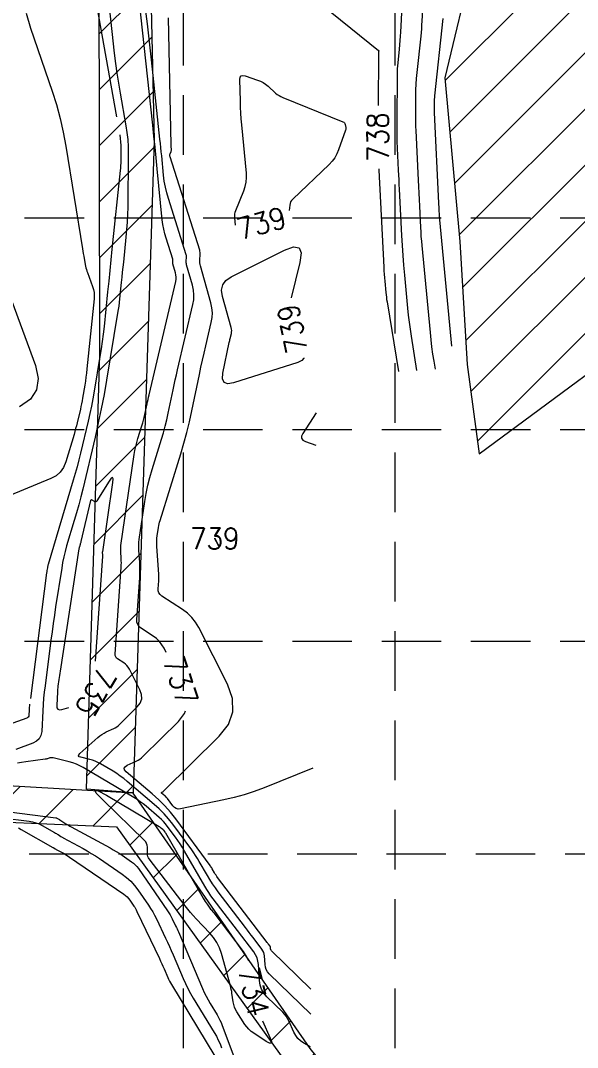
# Model space of a CAD drawing. Header units: feet. Extents: x 46644 to 49208, y 46045 to 47649.
# Drawn here: x 48575 to 48680.3, y 46330.1 to 46524.1 of the extents above; entities that cross this region are included whole.
import ezdxf
from ezdxf.enums import TextEntityAlignment as Align

# ---------------------------------------------------------------- set-up
doc = ezdxf.new("R2010")
doc.units = ezdxf.units.FT
doc.header["$MEASUREMENT"] = 0
doc.linetypes.add('DGN Style 3', pattern=[33.544038, 23.960027, -9.584011])
doc.linetypes.add('HIDDEN', pattern=[0.375, 0.25, -0.125])
doc.layers.add('EC', color=35, linetype='Continuous', lineweight=0)
doc.layers.add('WATER', color=5, linetype='Continuous', lineweight=0)
doc.layers.add('GRID', color=254, linetype='HIDDEN')
doc.styles.add('Style-STANDARD', font='STANDARD.shx')

msp = doc.modelspace()

# ---------------------------------------------------------------- hatches: boundary and pattern name
at = {"layer": 'WATER', "linetype": 'Continuous', "lineweight": 0}
h = msp.add_hatch(dxfattribs=at)
h.set_pattern_fill('ANSI31', color=5, scale=60, style=0)
h.paths.add_polyline_path([(47234.61, 47371.47), (47425.77, 47353.38), (47562.81, 47348.2), (47698.75, 47363.16), (47828.73, 47359.45), (47993.61, 47351.28), (48151.81, 47348.08), (48190.09, 47328.51), (48335.49, 47205.78), (48484.84, 47080.17), (48554.66, 46994.05), (48591.31, 46911.7), (48595.79, 46702.83), (48600.27, 46501.42), (48596.32, 46378.19), (48587.52, 46378.92), (48590.06, 46460.95), (48589.78, 46610.28), (48587.74, 46799.14), (48584.14, 46908.25), (48541.99, 46998.67), (48465.41, 47086.02), (48286.37, 47233.69), (48196.42, 47308.7), (48128.4, 47343.27), (47949.02, 47342.24), (47704.87, 47356.11), (47558.16, 47338.14), (47236.72, 47365.35)])
h = msp.add_hatch(dxfattribs=at)
h.set_pattern_fill('ANSI31', color=5, scale=60, style=0)
h.paths.add_polyline_path([(48758, 46548), (48748.24, 46580.2), (48748.24, 46610.52), (48759.97, 46650.93), (48775.75, 46695.46), (48777.37, 46733.05), (48767.26, 46775.49), (48757.53, 46787.69), (48717.91, 46817.2), (48696.48, 46819.22), (48677.07, 46820.03), (48668.98, 46822.85), (48659.27, 46819.62), (48652, 46813.96), (48645.12, 46806.28), (48639.46, 46798.6), (48637.44, 46784.46), (48637.44, 46767.88), (48636.63, 46740.8), (48643.1, 46711.7), (48644.31, 46697.15), (48649.17, 46685.83), (48650.38, 46673.3), (48654.02, 46662.79), (48655.23, 46659.96), (48658.87, 46653.09), (48663.75, 46638.02), (48666.87, 46627.54), (48668, 46622.15), (48668.57, 46614.5), (48667.72, 46613.94), (48661.2, 46570.87), (48661.77, 46564.36), (48660.62, 46535.65), (48655.23, 46513.26), (48658.07, 46482.38), (48659.48, 46459.15), (48661.72, 46442.22), (48687.31, 46461.12), (48722.39, 46449.85), (48747.72, 46477.59), (48775.53, 46472.66)])
h = msp.add_hatch(dxfattribs=at)
h.set_pattern_fill('ANSI31', color=5, scale=60, style=0)
h.paths.add_polyline_path([(48629.77, 46329.87), (48596.32, 46378.16), (48519.78, 46382.62), (48424.65, 46369.25), (48315.4, 46360.33), (48151.38, 46359.72), (48117.82, 46367.08), (48083.44, 46350.31), (48063.38, 46344.17), (48022.45, 46343.76), (47970.79, 46345.29), (47909.81, 46340.79), (47832.98, 46331.83), (47785.1, 46328.51), (47682.89, 46315.66), (47602.11, 46320.65), (47487.5, 46356.66), (47364.2, 46436.32), (47309.48, 46412.88), (47202.47, 46323.17), (47211.19, 46318.58), (47202.93, 46315.83), (47213.94, 46313.54), (47207.52, 46309.41), (47312.93, 46404.75), (47361.71, 46423.58), (47496.18, 46347.12), (47602.62, 46314.56), (47679.02, 46309.52), (47740.12, 46313.78), (47833.87, 46324.3), (47878.73, 46331.53), (47970.78, 46339.89), (48046.54, 46335.88), (48065.49, 46335.63), (48096.83, 46350.78), (48119.82, 46356.85), (48176.25, 46350.54), (48298.04, 46354.08), (48404.55, 46360.41), (48522.91, 46374.82), (48593.15, 46371.79), (48632.07, 46317.74), (48628.78, 46325.57), (48634.34, 46324.31)])

# ---------------------------------------------------------------- linework, layer by layer
at = {"layer": 'EC', "color": 35, "linetype": 'DGN Style 3', "lineweight": 0}
for p, q in [((48600.04, 46504.33), (48596.3, 46539.02)), ((48603.5, 46500.65), (48602.81, 46536.17)), ((48591.12, 46532.56), (48592.76, 46517.91)), ((48588.94, 46529.47), (48593.78, 46502.5)), ((48629.85, 46528.86), (48642.71, 46518.44)), ((48647.12, 46526.76), (48646.86, 46521.93)), ((48651.07, 46527.25), (48650.9, 46523.96)), ((48576.1, 46525.52), (48576.94, 46522.66)), ((48599.02, 46523.47), (48598.69, 46526.31)), ((48599.34, 46520.63), (48599.02, 46523.47)), ((48650.85, 46523.26), (48650.8, 46522.55)), ((48650.9, 46523.96), (48650.85, 46523.26)), ((48654.83, 46524.47), (48653.29, 46509.85)), ((48576.94, 46522.66), (48581, 46510.77)), ((48646.81, 46521.12), (48646.75, 46520.31)), ((48646.86, 46521.93), (48646.81, 46521.12)), ((48650.67, 46521.15), (48649.94, 46514.26)), ((48650.74, 46521.85), (48650.67, 46521.15)), ((48650.8, 46522.55), (48650.74, 46521.85)), ((48599.66, 46517.79), (48599.34, 46520.63)), ((48646.68, 46519.51), (48646.6, 46518.7)), ((48646.75, 46520.31), (48646.68, 46519.51)), ((48592.76, 46517.91), (48592.99, 46516.01)), ((48599.97, 46514.94), (48599.66, 46517.79)), ((48642.7, 46517.75), (48642.63, 46508.08)), ((48642.72, 46518), (48642.7, 46517.87)), ((48642.7, 46517.87), (48642.7, 46517.84)), ((48642.7, 46517.84), (48642.7, 46517.81)), ((48642.7, 46517.81), (48642.7, 46517.78)), ((48642.7, 46517.78), (48642.7, 46517.75)), ((48642.71, 46518.44), (48642.71, 46518.44)), ((48642.71, 46518.44), (48642.72, 46518.43)), ((48642.72, 46518.43), (48642.72, 46518.43)), ((48642.72, 46518.43), (48642.73, 46518.42)), ((48642.73, 46518.08), (48642.72, 46518.04)), ((48642.72, 46518.04), (48642.72, 46518)), ((48642.73, 46518.42), (48642.74, 46518.41)), ((48642.74, 46518.39), (48642.73, 46518.16)), ((48642.73, 46518.16), (48642.73, 46518.12)), ((48642.73, 46518.12), (48642.73, 46518.08)), ((48642.74, 46518.41), (48642.74, 46518.4)), ((48642.74, 46518.4), (48642.74, 46518.4)), ((48642.74, 46518.4), (48642.74, 46518.39)), ((48642.74, 46518.39), (48642.74, 46518.39)), ((48646.6, 46518.7), (48646.33, 46516.08)), ((48592.99, 46516.01), (48593.25, 46514.13)), ((48646.27, 46515.52), (48646.23, 46514.95)), ((48646.33, 46516.08), (48646.27, 46515.52)), ((48593.25, 46514.13), (48593.54, 46512.24)), ((48601.4, 46501.68), (48599.97, 46514.94)), ((48616.52, 46512.94), (48616.57, 46513.38)), ((48616.57, 46513.38), (48616.75, 46513.65)), ((48616.75, 46513.65), (48617.06, 46513.74)), ((48617.06, 46513.74), (48617.5, 46513.66)), ((48617.5, 46513.66), (48619.84, 46512.86)), ((48646.2, 46513.82), (48646.14, 46505.04)), ((48646.21, 46514.39), (48646.2, 46513.82)), ((48646.23, 46514.95), (48646.21, 46514.39)), ((48649.84, 46513.18), (48649.77, 46512.09)), ((48649.94, 46514.26), (48649.84, 46513.18)), ((48593.54, 46512.24), (48593.86, 46510.36)), ((48616.6, 46508.84), (48616.52, 46512.94)), ((48619.84, 46512.86), (48620.38, 46512.65)), ((48620.38, 46512.65), (48620.89, 46512.38)), ((48620.89, 46512.38), (48621.37, 46512.06)), ((48621.37, 46512.06), (48621.82, 46511.7)), ((48621.82, 46511.7), (48623.25, 46510.41)), ((48649.77, 46512.09), (48649.72, 46511.01)), ((48581, 46510.77), (48581.81, 46508.21)), ((48593.86, 46510.36), (48594.96, 46504.24)), ((48623.25, 46510.41), (48623.56, 46510.15)), ((48623.56, 46510.15), (48623.9, 46509.92)), ((48623.9, 46509.92), (48624.25, 46509.72)), ((48624.25, 46509.72), (48624.62, 46509.55)), ((48624.62, 46509.55), (48635.98, 46504.99)), ((48649.7, 46509.92), (48649.67, 46506.36)), ((48649.72, 46511.01), (48649.7, 46509.92)), ((48653.24, 46509.24), (48653.22, 46508.93)), ((48653.26, 46509.55), (48653.24, 46509.24)), ((48653.29, 46509.85), (48653.26, 46509.55)), ((48581.81, 46508.21), (48582.52, 46505.62)), ((48616.63, 46507.73), (48616.6, 46508.84)), ((48616.68, 46506.63), (48616.63, 46507.73)), ((48653.22, 46508.62), (48653.21, 46507.61)), ((48653.21, 46507.61), (48653.21, 46507.4)), ((48653.21, 46507.4), (48653.21, 46507.18)), ((48653.22, 46508.93), (48653.22, 46508.62)), ((48582.52, 46505.62), (48583.11, 46503)), ((48616.76, 46505.52), (48616.68, 46506.63)), ((48616.85, 46504.42), (48616.76, 46505.52)), ((48649.67, 46506.36), (48649.67, 46505.6)), ((48649.67, 46505.6), (48649.68, 46504.84)), ((48653.21, 46507.18), (48653.22, 46506.96)), ((48653.22, 46506.96), (48653.23, 46506.75)), ((48653.23, 46506.75), (48654.06, 46489.62)), ((48594.96, 46504.24), (48595.16, 46502.92)), ((48600.26, 46502.27), (48600.04, 46504.33)), ((48617.74, 46495.28), (48616.85, 46504.42)), ((48636.47, 46503.39), (48635.17, 46499.67)), ((48635.98, 46504.99), (48636.13, 46504.9)), ((48636.13, 46504.9), (48636.25, 46504.79)), ((48636.25, 46504.79), (48636.34, 46504.65)), ((48636.34, 46504.65), (48636.39, 46504.49)), ((48636.39, 46504.49), (48636.5, 46503.89)), ((48636.5, 46503.51), (48636.47, 46503.39)), ((48636.5, 46503.89), (48636.52, 46503.76)), ((48636.52, 46503.64), (48636.5, 46503.51)), ((48636.52, 46503.76), (48636.52, 46503.64)), ((48646.14, 46505.04), (48646.14, 46503.77)), ((48646.14, 46503.77), (48646.15, 46502.5)), ((48649.68, 46504.84), (48649.7, 46504.08)), ((48649.7, 46504.08), (48649.74, 46503.32)), ((48583.11, 46503), (48583.6, 46500.36)), ((48593.78, 46502.5), (48593.88, 46501.84)), ((48593.88, 46501.84), (48593.95, 46501.17)), ((48595.16, 46502.92), (48595.3, 46501.6)), ((48595.3, 46501.6), (48595.38, 46500.27)), ((48600.48, 46500.2), (48600.26, 46502.27)), ((48601.48, 46500.89), (48601.4, 46501.68)), ((48646.15, 46502.5), (48646.19, 46501.23)), ((48649.74, 46503.32), (48650.19, 46493.97)), ((48583.6, 46500.36), (48586.76, 46480.96)), ((48593.95, 46501.17), (48593.99, 46500.5)), ((48594, 46499.83), (48593.98, 46497.63)), ((48593.99, 46500.5), (48594, 46499.83)), ((48595.38, 46500.27), (48595.4, 46498.94)), ((48600.69, 46498.14), (48600.48, 46500.2)), ((48601.56, 46500.1), (48601.48, 46500.89)), ((48601.64, 46499.32), (48601.56, 46500.1)), ((48603.5, 46500.55), (48603.5, 46500.65)), ((48603.51, 46500.45), (48603.5, 46500.55)), ((48603.51, 46500.35), (48603.51, 46500.45)), ((48603.52, 46500.26), (48603.51, 46500.35)), ((48603.51, 46499.39), (48603.54, 46499.49)), ((48603.57, 46499.8), (48603.52, 46500.26)), ((48603.54, 46499.49), (48603.56, 46499.59)), ((48603.56, 46499.59), (48603.57, 46499.69)), ((48603.57, 46499.69), (48603.57, 46499.8)), ((48635.17, 46499.67), (48634.85, 46498.9)), ((48646.19, 46501.23), (48646.24, 46499.96)), ((48646.24, 46499.96), (48646.44, 46495.81)), ((48593.98, 46497.63), (48593.97, 46497.16)), ((48595.4, 46498.94), (48595.3, 46488.87)), ((48600.89, 46496.07), (48600.69, 46498.14)), ((48601.72, 46498.53), (48601.64, 46499.32)), ((48602.08, 46494.86), (48601.72, 46498.53)), ((48603.26, 46498.64), (48603.28, 46498.78)), ((48603.27, 46498.49), (48603.26, 46498.64)), ((48603.3, 46498.35), (48603.27, 46498.49)), ((48603.28, 46498.78), (48603.32, 46498.92)), ((48608.91, 46480.7), (48603.3, 46498.35)), ((48603.32, 46498.92), (48603.51, 46499.39)), ((48633.96, 46497.52), (48633.39, 46496.91)), ((48634.45, 46498.18), (48633.96, 46497.52)), ((48634.85, 46498.9), (48634.45, 46498.18)), ((48593.87, 46495.76), (48592.32, 46480.9)), ((48593.91, 46496.22), (48593.87, 46495.76)), ((48593.95, 46496.69), (48593.91, 46496.22)), ((48593.97, 46497.16), (48593.95, 46496.69)), ((48601.84, 46486.43), (48600.89, 46496.07)), ((48633.39, 46496.91), (48626.49, 46490.36)), ((48642.77, 46496.09), (48642.78, 46495.81)), ((48642.78, 46495.81), (48643.69, 46477.48)), ((48646.44, 46495.81), (48646.48, 46494.92)), ((48602.22, 46493.75), (48602.08, 46494.86)), ((48602.42, 46492.64), (48602.22, 46493.75)), ((48617.7, 46493.59), (48617.77, 46494.43)), ((48617.77, 46494.43), (48617.74, 46495.28)), ((48646.48, 46494.92), (48646.53, 46494.04)), ((48646.53, 46494.04), (48646.57, 46493.15)), ((48650.19, 46493.97), (48650.25, 46492.74)), ((48602.67, 46491.55), (48602.42, 46492.64)), ((48615.76, 46488.21), (48617.26, 46491.95)), ((48617.26, 46491.95), (48617.53, 46492.76)), ((48617.53, 46492.76), (48617.7, 46493.59)), ((48646.57, 46493.15), (48646.61, 46492.26)), ((48646.61, 46492.26), (48647.05, 46483.49)), ((48650.25, 46492.74), (48650.31, 46491.51)), ((48602.99, 46490.47), (48602.67, 46491.55)), ((48606.36, 46479.85), (48602.99, 46490.47)), ((48626.09, 46489.83), (48625.98, 46489.52)), ((48626.26, 46490.11), (48626.09, 46489.83)), ((48626.49, 46490.36), (48626.26, 46490.11)), ((48650.31, 46491.51), (48650.37, 46490.28)), ((48650.37, 46490.28), (48650.43, 46489.05)), ((48595.3, 46488.87), (48595.26, 46487.45)), ((48615.57, 46487.52), (48615.64, 46487.87)), ((48615.64, 46487.87), (48615.76, 46488.21)), ((48625.91, 46489.19), (48625.82, 46488.19)), ((48625.98, 46489.52), (48625.91, 46489.19)), ((48650.43, 46489.05), (48650.63, 46485.02)), ((48654.06, 46489.62), (48654.07, 46489.3)), ((48654.07, 46489.3), (48654.09, 46488.99)), ((48654.09, 46488.99), (48654.1, 46488.67)), ((48654.1, 46488.67), (48654.12, 46488.35)), ((48654.12, 46488.35), (48654.17, 46487.31)), ((48595.2, 46486.03), (48595.1, 46484.6)), ((48595.26, 46487.45), (48595.2, 46486.03)), ((48601.95, 46485.55), (48601.84, 46486.43)), ((48615.54, 46487.17), (48615.57, 46487.52)), ((48615.55, 46486.81), (48615.54, 46487.17)), ((48615.67, 46485.45), (48615.55, 46486.81)), ((48654.17, 46487.31), (48654.18, 46487.08)), ((48654.18, 46487.08), (48654.2, 46486.86)), ((48654.2, 46486.86), (48654.21, 46486.64)), ((48654.21, 46486.64), (48654.23, 46486.42)), ((48654.23, 46486.42), (48656.89, 46458.51)), ((48595.1, 46484.6), (48594.97, 46483.18)), ((48602.11, 46484.67), (48601.95, 46485.55)), ((48602.31, 46483.81), (48602.11, 46484.67)), ((48650.63, 46485.02), (48650.68, 46484.16)), ((48650.68, 46484.16), (48650.73, 46483.3)), ((48594.97, 46483.18), (48594.48, 46478.48)), ((48602.55, 46482.96), (48602.31, 46483.81)), ((48603.81, 46478.99), (48602.55, 46482.96)), ((48647.05, 46483.49), (48647.15, 46481.61)), ((48650.73, 46483.3), (48650.8, 46482.44)), ((48650.8, 46482.44), (48650.88, 46481.58)), ((48586.76, 46480.96), (48586.83, 46480.51)), ((48586.83, 46480.51), (48586.91, 46480.06)), ((48586.91, 46480.06), (48586.99, 46479.61)), ((48592.32, 46480.9), (48592.11, 46478.89)), ((48608.96, 46480.5), (48608.91, 46480.7)), ((48608.99, 46480.3), (48608.96, 46480.5)), ((48609.01, 46480.09), (48608.99, 46480.3)), ((48609, 46479.89), (48609.01, 46480.09)), ((48614.83, 46475.66), (48624.91, 46480.75)), ((48624.91, 46480.75), (48626.62, 46481.37)), ((48626.62, 46481.37), (48627.68, 46481.18)), ((48627.68, 46481.18), (48628.09, 46480.19)), ((48628.09, 46480.19), (48627.86, 46478.39)), ((48647.15, 46481.61), (48647.28, 46479.74)), ((48650.88, 46481.58), (48652.44, 46465.16)), ((48586.99, 46479.61), (48587.07, 46479.17)), ((48587.07, 46479.17), (48587.34, 46477.71)), ((48592.11, 46478.89), (48591.9, 46476.87)), ((48594.48, 46478.48), (48594.38, 46477.52)), ((48603.83, 46478.94), (48603.81, 46478.99)), ((48603.81, 46478.4), (48603.82, 46478.49)), ((48603.82, 46478.32), (48603.81, 46478.4)), ((48603.82, 46478.49), (48603.84, 46478.76)), ((48603.83, 46478.24), (48603.82, 46478.32)), ((48603.84, 46478.88), (48603.83, 46478.94)), ((48603.85, 46478.16), (48603.83, 46478.24)), ((48603.84, 46478.82), (48603.84, 46478.88)), ((48603.84, 46478.76), (48603.84, 46478.82)), ((48604.33, 46476.44), (48603.85, 46478.16)), ((48606.4, 46479.72), (48606.36, 46479.85)), ((48606.36, 46478.51), (48606.37, 46478.7)), ((48606.37, 46478.33), (48606.36, 46478.51)), ((48606.37, 46478.7), (48606.42, 46479.33)), ((48606.4, 46478.14), (48606.37, 46478.33)), ((48606.42, 46479.59), (48606.4, 46479.72)), ((48606.44, 46477.95), (48606.4, 46478.14)), ((48606.42, 46479.46), (48606.42, 46479.59)), ((48606.42, 46479.33), (48606.42, 46479.46)), ((48608.91, 46478.62), (48608.92, 46478.92)), ((48608.92, 46478.33), (48608.91, 46478.62)), ((48608.92, 46478.92), (48609, 46479.89)), ((48608.97, 46478.04), (48608.92, 46478.33)), ((48627.86, 46478.39), (48626.18, 46471.69)), ((48647.28, 46479.74), (48647.42, 46477.86)), ((48587.34, 46477.71), (48587.41, 46477.39)), ((48587.41, 46477.39), (48587.48, 46477.09)), ((48587.48, 46477.09), (48587.57, 46476.78)), ((48587.57, 46476.78), (48587.68, 46476.48)), ((48587.68, 46476.48), (48588.65, 46473.85)), ((48591.9, 46476.87), (48591.7, 46474.86)), ((48594.28, 46476.56), (48594.18, 46475.6)), ((48594.38, 46477.52), (48594.28, 46476.56)), ((48604.42, 46476.04), (48604.33, 46476.44)), ((48607.54, 46474.09), (48606.44, 46477.95)), ((48609.03, 46477.75), (48608.97, 46478.04)), ((48611.01, 46470.77), (48609.03, 46477.75)), ((48643.69, 46477.48), (48643.73, 46476.82)), ((48643.73, 46476.82), (48643.77, 46476.17)), ((48643.77, 46476.17), (48643.82, 46475.52)), ((48647.42, 46477.86), (48647.59, 46475.99)), ((48591.7, 46474.86), (48591.49, 46472.85)), ((48594.08, 46474.64), (48593.76, 46471.5)), ((48594.18, 46475.6), (48594.08, 46474.64)), ((48599.33, 46453.38), (48604.37, 46474.83)), ((48604.37, 46474.83), (48604.44, 46475.23)), ((48604.46, 46475.64), (48604.42, 46476.04)), ((48604.44, 46475.23), (48604.46, 46475.64)), ((48613.26, 46474.15), (48613.85, 46474.99)), ((48613.85, 46474.99), (48614.83, 46475.66)), ((48643.82, 46475.52), (48643.88, 46474.87)), ((48643.88, 46474.87), (48644.08, 46472.74)), ((48647.59, 46475.99), (48648.18, 46469.79)), ((48588.65, 46473.85), (48588.82, 46473.28)), ((48588.82, 46473.28), (48588.93, 46472.7)), ((48588.93, 46472.7), (48588.97, 46472.11)), ((48591.49, 46472.85), (48590.82, 46466.27)), ((48607.73, 46473.18), (48607.54, 46474.09)), ((48607.81, 46472.27), (48607.73, 46473.18)), ((48613.04, 46473.14), (48613.26, 46474.15)), ((48613.21, 46471.97), (48613.04, 46473.14)), ((48644.08, 46472.74), (48644.13, 46472.29)), ((48644.13, 46472.29), (48644.18, 46471.84)), ((48573.37, 46471.07), (48577.86, 46458.9)), ((48588.94, 46471.52), (48587.59, 46458.28)), ((48588.97, 46472.11), (48588.94, 46471.52)), ((48593.69, 46470.83), (48593.6, 46470.16)), ((48593.76, 46471.5), (48593.69, 46470.83)), ((48604.73, 46458.12), (48607.62, 46470.44)), ((48607.62, 46470.44), (48607.78, 46471.35)), ((48607.78, 46471.35), (48607.81, 46472.27)), ((48611.21, 46469.84), (48611.01, 46470.77)), ((48614.87, 46466.1), (48613.21, 46471.97)), ((48644.18, 46471.84), (48644.24, 46471.38)), ((48644.24, 46471.38), (48644.31, 46470.93)), ((48644.31, 46470.93), (48646.45, 46457.77)), ((48593.4, 46468.82), (48591.3, 46456.17)), ((48593.51, 46469.49), (48593.4, 46468.82)), ((48593.6, 46470.16), (48593.51, 46469.49)), ((48611.3, 46468.9), (48611.21, 46469.84)), ((48611.26, 46467.97), (48611.3, 46468.9)), ((48648.18, 46469.79), (48648.32, 46468.47)), ((48648.32, 46468.47), (48648.48, 46467.14)), ((48610.07, 46462.64), (48611.1, 46467.03)), ((48611.1, 46467.03), (48611.26, 46467.97)), ((48648.48, 46467.14), (48648.66, 46465.82)), ((48590.66, 46464.87), (48590.48, 46463.46)), ((48590.82, 46466.27), (48590.66, 46464.87)), ((48614.68, 46464.06), (48614.89, 46464.98)), ((48614.93, 46465.82), (48614.87, 46466.1)), ((48614.89, 46464.98), (48614.94, 46465.26)), ((48614.95, 46465.54), (48614.93, 46465.82)), ((48614.94, 46465.26), (48614.95, 46465.54)), ((48648.66, 46465.82), (48648.86, 46464.5)), ((48652.44, 46465.16), (48652.58, 46463.8)), ((48590.48, 46463.46), (48590.29, 46462.06)), ((48609.75, 46461.29), (48610.07, 46462.64)), ((48613.29, 46457.5), (48614.5, 46463.26)), ((48614.5, 46463.26), (48614.54, 46463.46)), ((48614.54, 46463.46), (48614.59, 46463.66)), ((48614.59, 46463.66), (48614.63, 46463.86)), ((48614.63, 46463.86), (48614.68, 46464.06)), ((48648.86, 46464.5), (48649.91, 46458.01)), ((48652.58, 46463.8), (48652.74, 46462.45)), ((48590.06, 46460.66), (48588.97, 46454.06)), ((48590.29, 46462.06), (48590.06, 46460.66)), ((48609.45, 46459.95), (48609.75, 46461.29)), ((48652.74, 46462.45), (48652.93, 46461.09)), ((48652.93, 46461.09), (48653.13, 46459.75)), ((48577.86, 46458.9), (48578.39, 46456.46)), ((48609.15, 46458.6), (48609.45, 46459.95)), ((48627.44, 46459.49), (48615.31, 46455.67)), ((48628.18, 46459.85), (48627.44, 46459.49)), ((48628.58, 46460.34), (48628.18, 46459.85)), ((48628.59, 46460.35), (48628.58, 46460.34)), ((48653.13, 46459.75), (48653.38, 46458.26)), ((48587.41, 46456.75), (48587.3, 46456)), ((48587.51, 46457.51), (48587.41, 46456.75)), ((48587.59, 46458.28), (48587.51, 46457.51)), ((48604.29, 46456.23), (48604.51, 46457.18)), ((48604.51, 46457.18), (48604.73, 46458.12)), ((48607.43, 46450.37), (48608.87, 46457.25)), ((48608.87, 46457.25), (48609.15, 46458.6)), ((48613.21, 46456.39), (48613.29, 46457.5)), ((48578.39, 46456.46), (48578.07, 46454.35)), ((48587.18, 46455.24), (48586.77, 46452.77)), ((48587.3, 46456), (48587.18, 46455.24)), ((48591.3, 46456.17), (48590.83, 46453.47)), ((48603.89, 46454.34), (48604.09, 46455.29)), ((48604.09, 46455.29), (48604.29, 46456.23)), ((48613.52, 46455.72), (48613.21, 46456.39)), ((48614.22, 46455.48), (48613.52, 46455.72)), ((48615.31, 46455.67), (48614.22, 46455.48)), ((48578.07, 46454.35), (48576.9, 46452.56)), ((48588.97, 46454.06), (48588.72, 46452.65)), ((48590.83, 46453.47), (48590.31, 46450.77)), ((48599.14, 46452.52), (48599.23, 46452.95)), ((48599.23, 46452.95), (48599.33, 46453.38)), ((48602.96, 46449.92), (48603.89, 46454.34)), ((48576.9, 46452.56), (48574.87, 46451.1)), ((48586.47, 46451.19), (48586.35, 46450.67)), ((48586.58, 46451.72), (48586.47, 46451.19)), ((48586.68, 46452.24), (48586.58, 46451.72)), ((48586.77, 46452.77), (48586.68, 46452.24)), ((48588.45, 46451.24), (48588.15, 46449.84)), ((48588.72, 46452.65), (48588.45, 46451.24)), ((48598.53, 46449.66), (48598.95, 46451.66)), ((48598.95, 46451.66), (48599.04, 46452.09)), ((48599.04, 46452.09), (48599.14, 46452.52)), ((48586.35, 46450.67), (48585.74, 46448.1)), ((48588.15, 46449.84), (48587.83, 46448.44)), ((48590.31, 46450.77), (48589.74, 46448.08)), ((48598.28, 46448.6), (48598.41, 46449.12)), ((48598.41, 46449.12), (48598.53, 46449.66)), ((48602.68, 46448.68), (48602.96, 46449.92)), ((48606.97, 46448.32), (48607.43, 46450.37)), ((48630.89, 46450.02), (48628.38, 46446.08)), ((48585.6, 46447.55), (48585.46, 46447.01)), ((48585.74, 46448.1), (48585.6, 46447.55)), ((48587.83, 46448.44), (48586.4, 46442.39)), ((48589.74, 46448.08), (48589.13, 46445.4)), ((48597.23, 46445.12), (48597.98, 46447.55)), ((48597.98, 46447.55), (48598.14, 46448.07)), ((48598.14, 46448.07), (48598.28, 46448.6)), ((48602.04, 46446.21), (48602.38, 46447.44)), ((48602.38, 46447.44), (48602.68, 46448.68)), ((48606.47, 46446.28), (48606.97, 46448.32)), ((48585.15, 46445.92), (48583.59, 46440.71)), ((48585.31, 46446.46), (48585.15, 46445.92)), ((48585.46, 46447.01), (48585.31, 46446.46)), ((48589.13, 46445.4), (48586.79, 46435.58)), ((48597.01, 46444.38), (48597.23, 46445.12)), ((48601.68, 46444.99), (48602.04, 46446.21)), ((48605.92, 46444.26), (48606.47, 46446.28)), ((48628.38, 46446.08), (48628.15, 46445.59)), ((48628.15, 46445.59), (48628.16, 46445.18)), ((48628.16, 46445.18), (48628.41, 46444.85)), ((48596.67, 46442.86), (48596.83, 46443.62)), ((48596.83, 46443.62), (48597.01, 46444.38)), ((48599.91, 46439.29), (48601.68, 46444.99)), ((48605.32, 46442.25), (48605.92, 46444.26)), ((48628.41, 46444.85), (48628.88, 46444.59)), ((48628.88, 46444.59), (48630.84, 46443.88)), ((48586.4, 46442.39), (48586.08, 46441.1)), ((48594.03, 46424.92), (48596.54, 46442.1)), ((48596.54, 46442.1), (48596.67, 46442.86)), ((48601.41, 46429.67), (48605.32, 46442.25)), ((48583.17, 46439.67), (48582.55, 46438.81)), ((48583.59, 46440.71), (48583.17, 46439.67)), ((48585.74, 46439.81), (48585.39, 46438.52)), ((48586.08, 46441.1), (48585.74, 46439.81)), ((48599.48, 46437.8), (48599.91, 46439.29)), ((48580.77, 46437.58), (48573.04, 46434.38)), ((48581.76, 46438.11), (48580.77, 46437.58)), ((48582.55, 46438.81), (48581.76, 46438.11)), ((48585.39, 46438.52), (48585.01, 46437.24)), ((48592.18, 46437.64), (48591.77, 46437.06)), ((48592.44, 46437.79), (48592.18, 46437.64)), ((48592.53, 46437.51), (48592.44, 46437.79)), ((48592.48, 46436.8), (48592.53, 46437.51)), ((48599.11, 46436.3), (48599.48, 46437.8)), ((48585.01, 46437.24), (48580.26, 46421.35)), ((48586.79, 46435.58), (48586.43, 46434.09)), ((48591.77, 46437.06), (48589.48, 46433.36)), ((48590.57, 46423.76), (48592.48, 46436.8)), ((48598.79, 46434.78), (48599.11, 46436.3)), ((48586.43, 46434.09), (48586.04, 46432.6)), ((48588.33, 46433.49), (48588.29, 46433.4)), ((48588.38, 46433.54), (48588.33, 46433.49)), ((48588.45, 46433.55), (48588.38, 46433.54)), ((48588.55, 46433.51), (48588.45, 46433.55)), ((48589.02, 46433.24), (48588.55, 46433.51)), ((48598.54, 46433.25), (48598.79, 46434.78)), ((48586.04, 46432.6), (48585.63, 46431.12)), ((48588.29, 46433.4), (48586.45, 46425.66)), ((48589.16, 46433.18), (48589.02, 46433.24)), ((48589.28, 46433.18), (48589.16, 46433.18)), ((48589.39, 46433.24), (48589.28, 46433.18)), ((48589.48, 46433.36), (48589.39, 46433.24)), ((48597.49, 46426.08), (48598.54, 46433.25)), ((48585.2, 46429.65), (48583.76, 46424.84)), ((48585.63, 46431.12), (48585.2, 46429.65)), ((48601.32, 46429.34), (48601.41, 46429.67)), ((48600.88, 46426.76), (48601.11, 46428.34)), ((48601.11, 46428.34), (48601.16, 46428.68)), ((48601.16, 46428.68), (48601.23, 46429.01)), ((48601.23, 46429.01), (48601.32, 46429.34)), ((48597.43, 46425.58), (48597.49, 46426.08)), ((48600.78, 46425.31), (48600.79, 46425.8)), ((48600.79, 46425.8), (48600.82, 46426.28)), ((48600.82, 46426.28), (48600.88, 46426.76)), ((48611.75, 46426.32), (48611.76, 46426.33)), ((48611.75, 46426.27), (48611.75, 46426.32)), ((48611.75, 46426.26), (48611.75, 46426.27)), ((48611.75, 46426.27), (48611.75, 46426.27)), ((48611.75, 46426.25), (48611.75, 46426.26)), ((48611.75, 46426.26), (48611.75, 46426.26)), ((48611.75, 46426.26), (48611.75, 46426.26)), ((48611.76, 46426.22), (48611.75, 46426.25)), ((48611.75, 46426.25), (48611.75, 46426.25)), ((48611.75, 46426.25), (48611.75, 46426.25)), ((48611.75, 46426.25), (48611.75, 46426.25)), ((48611.75, 46426.25), (48611.75, 46426.25)), ((48611.76, 46426.33), (48611.76, 46426.33)), ((48611.76, 46426.33), (48611.76, 46426.33)), ((48611.76, 46426.33), (48611.76, 46426.32)), ((48611.76, 46426.32), (48611.78, 46426.29)), ((48611.77, 46426.21), (48611.76, 46426.22)), ((48611.77, 46426.2), (48611.77, 46426.21)), ((48611.77, 46426.21), (48611.77, 46426.21)), ((48611.78, 46426.2), (48611.77, 46426.2)), ((48611.78, 46426.29), (48611.78, 46426.29)), ((48611.78, 46426.29), (48611.79, 46426.28)), ((48612.39, 46425.03), (48611.78, 46426.2)), ((48611.79, 46426.28), (48611.79, 46426.28)), ((48611.79, 46426.28), (48611.79, 46426.27)), ((48611.79, 46426.27), (48612.4, 46425.04)), ((48586.09, 46424.31), (48582.51, 46401.18)), ((48583.47, 46423.8), (48583.22, 46422.76)), ((48583.76, 46424.84), (48583.47, 46423.8)), ((48586.11, 46424.41), (48586.09, 46424.31)), ((48586.13, 46424.5), (48586.11, 46424.41)), ((48586.15, 46424.59), (48586.13, 46424.5)), ((48586.18, 46424.69), (48586.15, 46424.59)), ((48586.31, 46425.12), (48586.18, 46424.69)), ((48586.34, 46425.25), (48586.31, 46425.12)), ((48586.38, 46425.39), (48586.34, 46425.25)), ((48586.42, 46425.52), (48586.38, 46425.39)), ((48586.45, 46425.66), (48586.42, 46425.52)), ((48593.97, 46424.07), (48593.98, 46424.36)), ((48593.98, 46423.79), (48593.97, 46424.07)), ((48593.98, 46424.36), (48593.99, 46424.64)), ((48594.07, 46422.47), (48593.98, 46423.79)), ((48593.99, 46424.64), (48594.03, 46424.92)), ((48597.39, 46425.08), (48597.43, 46425.58)), ((48597.39, 46424.57), (48597.39, 46425.08)), ((48597.41, 46424.06), (48597.39, 46424.57)), ((48597.57, 46421.7), (48597.41, 46424.06)), ((48600.8, 46424.82), (48600.78, 46425.31)), ((48601.16, 46419.47), (48600.8, 46424.82)), ((48612.49, 46424.84), (48612.39, 46425.03)), ((48612.4, 46425.04), (48612.5, 46424.85)), ((48612.53, 46424.78), (48612.49, 46424.84)), ((48612.5, 46424.85), (48612.53, 46424.78)), ((48583.22, 46422.76), (48583, 46421.71)), ((48589.21, 46403.05), (48590.58, 46422.89)), ((48590.55, 46423.58), (48590.56, 46423.64)), ((48590.56, 46423.52), (48590.55, 46423.58)), ((48590.56, 46423.7), (48590.57, 46423.76)), ((48590.56, 46423.64), (48590.56, 46423.7)), ((48590.58, 46423.23), (48590.56, 46423.52)), ((48590.58, 46423.15), (48590.58, 46423.23)), ((48590.58, 46423.06), (48590.58, 46423.15)), ((48590.58, 46422.98), (48590.58, 46423.06)), ((48590.58, 46422.89), (48590.58, 46422.98)), ((48594.09, 46422.06), (48594.07, 46422.47)), ((48594.1, 46421.66), (48594.09, 46422.06)), ((48580.01, 46419.98), (48579.99, 46419.87)), ((48580.02, 46420.1), (48580.01, 46419.98)), ((48580.04, 46420.21), (48580.02, 46420.1)), ((48580.12, 46420.73), (48580.04, 46420.21)), ((48580.15, 46420.89), (48580.12, 46420.73)), ((48580.18, 46421.04), (48580.15, 46420.89)), ((48580.22, 46421.2), (48580.18, 46421.04)), ((48580.26, 46421.35), (48580.22, 46421.2)), ((48582.82, 46420.65), (48581.68, 46413.33)), ((48583, 46421.71), (48582.82, 46420.65)), ((48592.94, 46404.4), (48594.07, 46420.85)), ((48594.07, 46420.85), (48594.09, 46421.25)), ((48594.09, 46421.25), (48594.1, 46421.66)), ((48597.61, 46420.97), (48597.57, 46421.7)), ((48597.62, 46420.25), (48597.61, 46420.97)), ((48597.61, 46419.53), (48597.62, 46420.25)), ((48579.98, 46419.76), (48576.76, 46394.93)), ((48579.99, 46419.87), (48579.98, 46419.76)), ((48597.03, 46410.96), (48597.57, 46418.8)), ((48597.57, 46418.8), (48597.61, 46419.53)), ((48601.06, 46416.76), (48601.16, 46418.22)), ((48601.18, 46419.16), (48601.16, 46419.47)), ((48601.16, 46418.22), (48601.18, 46418.53)), ((48601.19, 46418.84), (48601.18, 46419.16)), ((48601.18, 46418.53), (48601.19, 46418.84)), ((48601.08, 46416.34), (48601.06, 46416.76)), ((48601.21, 46415.97), (48601.08, 46416.34)), ((48601.43, 46415.65), (48601.21, 46415.97)), ((48601.75, 46415.38), (48601.43, 46415.65)), ((48605.65, 46412.85), (48601.75, 46415.38)), ((48581.68, 46413.33), (48581.44, 46411.76)), ((48606.59, 46412.15), (48605.65, 46412.85)), ((48607.41, 46411.35), (48606.59, 46412.15)), ((48581.44, 46411.76), (48581.22, 46410.19)), ((48597.05, 46410.43), (48597.03, 46410.96)), ((48597.21, 46409.97), (48597.05, 46410.43)), ((48608.12, 46410.45), (48607.41, 46411.35)), ((48608.72, 46409.44), (48608.12, 46410.45)), ((48581, 46408.61), (48580.79, 46407.04)), ((48581.22, 46410.19), (48581, 46408.61)), ((48597.49, 46409.57), (48597.21, 46409.97)), ((48597.89, 46409.23), (48597.49, 46409.57)), ((48600.09, 46407.8), (48597.89, 46409.23)), ((48614.18, 46398.73), (48608.72, 46409.44)), ((48580.79, 46407.04), (48579.67, 46398.43)), ((48600.73, 46407.33), (48600.09, 46407.8)), ((48601.29, 46406.79), (48600.73, 46407.33)), ((48601.77, 46406.18), (48601.29, 46406.79)), ((48592.95, 46404.13), (48592.94, 46404.4)), ((48602.17, 46405.5), (48601.77, 46406.18)), ((48602.57, 46404.71), (48602.17, 46405.5)), ((48593.03, 46403.88), (48592.95, 46404.13)), ((48593.18, 46403.67), (48593.03, 46403.88)), ((48593.39, 46403.5), (48593.18, 46403.67)), ((48594.54, 46402.75), (48593.39, 46403.5)), ((48594.87, 46402.51), (48594.54, 46402.75)), ((48595.16, 46402.23), (48594.87, 46402.51)), ((48582.45, 46400.79), (48582.39, 46400.39)), ((48582.51, 46401.18), (48582.45, 46400.79)), ((48595.41, 46401.91), (48595.16, 46402.23)), ((48595.62, 46401.55), (48595.41, 46401.91)), ((48597.61, 46397.64), (48595.62, 46401.55)), ((48582.28, 46399.61), (48582.12, 46398.32)), ((48582.34, 46400), (48582.28, 46399.61)), ((48582.39, 46400.39), (48582.34, 46400)), ((48615.13, 46396.05), (48614.18, 46398.73)), ((48579.53, 46397.24), (48579.41, 46396.06)), ((48579.67, 46398.43), (48579.53, 46397.24)), ((48582.02, 46397.22), (48581.89, 46394.73)), ((48582.03, 46397.49), (48582.02, 46397.22)), ((48582.06, 46397.77), (48582.03, 46397.49)), ((48582.08, 46398.05), (48582.06, 46397.77)), ((48582.12, 46398.32), (48582.08, 46398.05)), ((48597.93, 46396.77), (48597.61, 46397.64)), ((48597.94, 46395.94), (48597.93, 46396.77)), ((48576.76, 46394.93), (48576.73, 46394.64)), ((48579.32, 46394.88), (48579.24, 46393.69)), ((48579.41, 46396.06), (48579.32, 46394.88)), ((48581.89, 46394.73), (48581.93, 46394.28)), ((48597.09, 46394.42), (48597.67, 46395.15)), ((48597.67, 46395.15), (48597.94, 46395.94)), ((48615.19, 46393.52), (48615.13, 46396.05)), ((48576.61, 46392.85), (48576.58, 46392.67)), ((48576.66, 46393.79), (48576.61, 46392.85)), ((48576.67, 46394.07), (48576.66, 46393.79)), ((48576.7, 46394.36), (48576.67, 46394.07)), ((48576.73, 46394.64), (48576.7, 46394.36)), ((48579.24, 46393.69), (48579.04, 46389.8)), ((48581.93, 46394.28), (48582.1, 46394)), ((48582.1, 46394), (48582.41, 46393.9)), ((48582.41, 46393.9), (48582.86, 46393.96)), ((48582.86, 46393.96), (48584.17, 46394.35)), ((48593.73, 46391.1), (48597.09, 46394.42)), ((48604.9, 46391.7), (48606.03, 46393.17)), ((48606.03, 46393.17), (48606.22, 46393.69)), ((48614.34, 46391.13), (48615.19, 46393.52)), ((48576.21, 46392.31), (48572.68, 46391.03)), ((48576.38, 46392.4), (48576.21, 46392.31)), ((48576.5, 46392.52), (48576.38, 46392.4)), ((48576.58, 46392.67), (48576.5, 46392.52)), ((48593.23, 46390.68), (48593.49, 46390.87)), ((48593.49, 46390.87), (48593.73, 46391.1)), ((48598.22, 46385.1), (48604.9, 46391.7)), ((48612.59, 46388.89), (48614.34, 46391.13)), ((48578.9, 46389.04), (48578.58, 46388.41)), ((48579.04, 46389.8), (48578.9, 46389.04)), ((48589.68, 46388.67), (48590.04, 46388.97)), ((48590.04, 46388.97), (48590.43, 46389.25)), ((48590.43, 46389.25), (48590.83, 46389.49)), ((48590.83, 46389.49), (48591.25, 46389.7)), ((48591.25, 46389.7), (48592.66, 46390.35)), ((48592.66, 46390.35), (48592.95, 46390.5)), ((48592.95, 46390.5), (48593.23, 46390.68)), ((48602.09, 46378.5), (48612.59, 46388.89)), ((48577.39, 46387.57), (48574.16, 46386.4)), ((48578.08, 46387.93), (48577.39, 46387.57)), ((48578.58, 46388.41), (48578.08, 46387.93)), ((48586.24, 46385.61), (48589.68, 46388.67)), ((48586, 46385.18), (48586.04, 46385.38)), ((48586.13, 46385.03), (48586, 46385.18)), ((48586.04, 46385.38), (48586.24, 46385.61)), ((48586.42, 46384.92), (48586.13, 46385.03)), ((48597.92, 46384.83), (48598.22, 46385.1)), ((48575.25, 46383.92), (48574.47, 46383.8)), ((48576.03, 46384.03), (48575.25, 46383.92)), ((48579.67, 46384.53), (48576.03, 46384.03)), ((48579.78, 46384.55), (48579.67, 46384.53)), ((48579.89, 46384.57), (48579.78, 46384.55)), ((48580, 46384.6), (48579.89, 46384.57)), ((48580.11, 46384.63), (48580, 46384.6)), ((48580.61, 46384.79), (48580.11, 46384.63)), ((48580.76, 46384.82), (48580.61, 46384.79)), ((48580.91, 46384.84), (48580.76, 46384.82)), ((48581.07, 46384.83), (48580.91, 46384.84)), ((48581.23, 46384.8), (48581.07, 46384.83)), ((48584.21, 46384.06), (48581.23, 46384.8)), ((48584.91, 46383.86), (48584.21, 46384.06)), ((48585.59, 46383.62), (48584.91, 46383.86)), ((48586.25, 46383.32), (48585.59, 46383.62)), ((48586.88, 46382.97), (48586.25, 46383.32)), ((48588.14, 46384.49), (48586.42, 46384.92)), ((48588.66, 46384.34), (48588.14, 46384.49)), ((48589.17, 46384.16), (48588.66, 46384.34)), ((48589.66, 46383.93), (48589.17, 46384.16)), ((48590.14, 46383.67), (48589.66, 46383.93)), ((48592.52, 46382.27), (48590.14, 46383.67)), ((48594.63, 46382.85), (48594.79, 46383.14)), ((48594.79, 46383.14), (48595.19, 46383.4)), ((48595.19, 46383.4), (48596.91, 46384.19)), ((48596.91, 46384.19), (48597.26, 46384.38)), ((48597.26, 46384.38), (48597.6, 46384.59)), ((48597.6, 46384.59), (48597.92, 46384.83)), ((48596.46, 46377.3), (48586.88, 46382.97)), ((48593.22, 46381.83), (48592.52, 46382.27)), ((48593.9, 46381.37), (48593.22, 46381.83)), ((48594.56, 46380.88), (48593.9, 46381.37)), ((48594.7, 46382.53), (48594.63, 46382.85)), ((48595.02, 46382.17), (48594.7, 46382.53)), ((48599.95, 46377.99), (48595.02, 46382.17)), ((48630.3, 46382.86), (48621.07, 46379.16)), ((48595.2, 46380.36), (48594.56, 46380.88)), ((48600.31, 46376.02), (48595.2, 46380.36)), ((48621.07, 46379.16), (48619.21, 46378.46)), ((48589.36, 46378.16), (48589.06, 46378.73)), ((48589.06, 46378.73), (48589.7, 46378.6)), ((48590.58, 46376.87), (48589.36, 46378.16)), ((48589.7, 46378.6), (48591.26, 46377.75)), ((48591.26, 46377.75), (48601.24, 46371.85)), ((48597.06, 46376.93), (48596.46, 46377.3)), ((48601.15, 46376.9), (48599.95, 46377.99)), ((48601.67, 46378.24), (48601.69, 46378.27)), ((48601.68, 46378.2), (48601.67, 46378.24)), ((48601.71, 46378.16), (48601.68, 46378.2)), ((48601.69, 46378.27), (48601.73, 46378.3)), ((48602.3, 46377.66), (48601.71, 46378.16)), ((48601.73, 46378.3), (48601.94, 46378.4)), ((48601.94, 46378.4), (48601.98, 46378.42)), ((48601.98, 46378.42), (48602.02, 46378.44)), ((48602.02, 46378.44), (48602.06, 46378.47)), ((48602.06, 46378.47), (48602.09, 46378.5)), ((48602.44, 46377.54), (48602.3, 46377.66)), ((48602.57, 46377.4), (48602.44, 46377.54)), ((48602.7, 46377.26), (48602.57, 46377.4)), ((48602.82, 46377.1), (48602.7, 46377.26)), ((48615.41, 46377.32), (48613.48, 46376.87)), ((48617.32, 46377.85), (48615.41, 46377.32)), ((48619.21, 46378.46), (48617.32, 46377.85)), ((48598.46, 46369.22), (48590.58, 46376.87)), ((48597.65, 46376.53), (48597.06, 46376.93)), ((48598.21, 46376.11), (48597.65, 46376.53)), ((48598.76, 46375.67), (48598.21, 46376.11)), ((48601.27, 46373.53), (48598.76, 46375.67)), ((48601.27, 46375.16), (48600.31, 46376.02)), ((48602.3, 46375.75), (48601.15, 46376.9)), ((48603.37, 46374.54), (48602.3, 46375.75)), ((48603.84, 46375.72), (48602.82, 46377.1)), ((48604.13, 46375.41), (48603.84, 46375.72)), ((48604.47, 46375.22), (48604.13, 46375.41)), ((48613.48, 46376.87), (48605.27, 46375.17)), ((48571.54, 46373.5), (48576.66, 46372.85)), ((48572.89, 46374.6), (48581.69, 46373.49)), ((48581.69, 46373.49), (48581.77, 46373.47)), ((48581.77, 46373.47), (48581.85, 46373.45)), ((48581.85, 46373.45), (48581.93, 46373.42)), ((48581.93, 46373.42), (48582.01, 46373.38)), ((48582.01, 46373.38), (48582.25, 46373.24)), ((48602.17, 46374.25), (48601.27, 46375.16)), ((48601.69, 46373.16), (48601.27, 46373.53)), ((48603.02, 46373.28), (48602.17, 46374.25)), ((48604.37, 46373.26), (48603.37, 46374.54)), ((48604.85, 46375.14), (48604.47, 46375.22)), ((48605.27, 46375.17), (48604.85, 46375.14)), ((48574.63, 46371.57), (48575.18, 46371.29)), ((48576.66, 46372.85), (48577.31, 46372.74)), ((48577.31, 46372.74), (48577.94, 46372.56)), ((48577.94, 46372.56), (48578.54, 46372.33)), ((48578.54, 46372.33), (48579.13, 46372.03)), ((48579.13, 46372.03), (48581.49, 46370.69)), ((48582.25, 46373.24), (48582.3, 46373.21)), ((48582.3, 46373.21), (48582.36, 46373.18)), ((48582.36, 46373.18), (48582.41, 46373.15)), ((48582.41, 46373.15), (48582.46, 46373.12)), ((48582.46, 46373.12), (48583.61, 46372.37)), ((48583.61, 46372.37), (48583.86, 46372.22)), ((48583.86, 46372.22), (48584.11, 46372.06)), ((48584.11, 46372.06), (48584.36, 46371.92)), ((48584.36, 46371.92), (48584.62, 46371.77)), ((48584.62, 46371.77), (48591.98, 46367.78)), ((48601.24, 46371.85), (48601.33, 46371.79)), ((48601.33, 46371.79), (48601.42, 46371.73)), ((48601.42, 46371.73), (48601.5, 46371.67)), ((48601.5, 46371.67), (48601.58, 46371.6)), ((48601.58, 46371.6), (48601.85, 46371.37)), ((48602.07, 46372.77), (48601.69, 46373.16)), ((48602.44, 46372.36), (48602.07, 46372.77)), ((48602.78, 46371.92), (48602.44, 46372.36)), ((48604.32, 46369.84), (48602.78, 46371.92)), ((48603.81, 46372.27), (48603.02, 46373.28)), ((48607.39, 46367.43), (48603.81, 46372.27)), ((48610.86, 46364.48), (48604.37, 46373.26)), ((48575.18, 46371.29), (48581.17, 46367.89)), ((48581.49, 46370.69), (48581.66, 46370.6)), ((48581.66, 46370.6), (48581.82, 46370.5)), ((48581.82, 46370.5), (48581.99, 46370.4)), ((48581.99, 46370.4), (48582.15, 46370.3)), ((48582.15, 46370.3), (48582.67, 46369.96)), ((48582.67, 46369.96), (48582.79, 46369.88)), ((48582.79, 46369.88), (48582.9, 46369.81)), ((48582.9, 46369.81), (48583.02, 46369.75)), ((48583.02, 46369.75), (48583.13, 46369.68)), ((48583.13, 46369.68), (48586.85, 46367.66)), ((48601.85, 46371.37), (48601.91, 46371.33)), ((48601.91, 46371.33), (48601.96, 46371.27)), ((48601.96, 46371.27), (48602.01, 46371.22)), ((48602.01, 46371.22), (48602.05, 46371.16)), ((48602.05, 46371.16), (48602.26, 46370.88)), ((48602.26, 46370.88), (48602.3, 46370.82)), ((48602.3, 46370.82), (48602.34, 46370.76)), ((48602.34, 46370.76), (48602.38, 46370.7)), ((48602.38, 46370.7), (48602.42, 46370.63)), ((48602.42, 46370.63), (48609.55, 46358.27)), ((48604.78, 46369.2), (48604.32, 46369.84)), ((48581.17, 46367.89), (48581.23, 46367.86)), ((48581.23, 46367.86), (48581.29, 46367.82)), ((48581.29, 46367.82), (48581.35, 46367.78)), ((48581.35, 46367.78), (48581.41, 46367.75)), ((48581.41, 46367.75), (48581.61, 46367.62)), ((48581.61, 46367.62), (48581.65, 46367.59)), ((48581.65, 46367.59), (48581.69, 46367.57)), ((48581.69, 46367.57), (48581.73, 46367.54)), ((48581.73, 46367.54), (48581.78, 46367.52)), ((48581.78, 46367.52), (48583.16, 46366.77)), ((48586.85, 46367.66), (48587.64, 46367.22)), ((48591.98, 46367.78), (48592.56, 46367.46)), ((48598.7, 46368.94), (48598.46, 46369.22)), ((48598.87, 46368.63), (48598.7, 46368.94)), ((48598.98, 46368.29), (48598.87, 46368.63)), ((48599.02, 46367.92), (48598.98, 46368.29)), ((48599.03, 46366.67), (48599.02, 46367.92)), ((48605.22, 46368.54), (48604.78, 46369.2)), ((48605.65, 46367.87), (48605.22, 46368.54)), ((48606.05, 46367.19), (48605.65, 46367.87)), ((48583.16, 46366.77), (48583.45, 46366.61)), ((48583.45, 46366.61), (48583.74, 46366.43)), ((48583.74, 46366.43), (48584.02, 46366.26)), ((48584.02, 46366.26), (48584.3, 46366.07)), ((48584.3, 46366.07), (48594.55, 46359.06)), ((48587.64, 46367.22), (48588.42, 46366.76)), ((48588.42, 46366.76), (48589.19, 46366.28)), ((48589.19, 46366.28), (48589.94, 46365.78)), ((48589.94, 46365.78), (48594.24, 46362.84)), ((48592.56, 46367.46), (48593.13, 46367.12)), ((48593.13, 46367.12), (48593.69, 46366.77)), ((48593.69, 46366.77), (48594.24, 46366.4)), ((48594.24, 46366.4), (48596.02, 46365.18)), ((48599.05, 46366.41), (48599.03, 46366.67)), ((48599.12, 46366.16), (48599.05, 46366.41)), ((48599.22, 46365.92), (48599.12, 46366.16)), ((48599.36, 46365.7), (48599.22, 46365.92)), ((48606.15, 46356.85), (48599.36, 46365.7)), ((48609.86, 46360.58), (48606.05, 46367.19)), ((48607.77, 46366.89), (48607.39, 46367.43)), ((48608.14, 46366.35), (48607.77, 46366.89)), ((48608.49, 46365.8), (48608.14, 46366.35)), ((48608.82, 46365.24), (48608.49, 46365.8)), ((48596.02, 46365.18), (48596.39, 46364.91)), ((48596.39, 46364.91), (48596.73, 46364.6)), ((48596.73, 46364.6), (48597.04, 46364.26)), ((48597.04, 46364.26), (48597.32, 46363.9)), ((48597.32, 46363.9), (48602.83, 46355.92)), ((48610.35, 46362.6), (48608.82, 46365.24)), ((48610.97, 46364.33), (48610.86, 46364.48)), ((48611.07, 46364.17), (48610.97, 46364.33)), ((48611.18, 46364.02), (48611.07, 46364.17)), ((48611.27, 46363.85), (48611.18, 46364.02)), ((48611.71, 46363.09), (48611.27, 46363.85)), ((48594.24, 46362.84), (48595.09, 46362.2)), ((48595.09, 46362.2), (48595.87, 46361.49)), ((48610.83, 46361.8), (48610.35, 46362.6)), ((48611.33, 46361.01), (48610.83, 46361.8)), ((48611.85, 46362.86), (48611.71, 46363.09)), ((48611.99, 46362.64), (48611.85, 46362.86)), ((48612.15, 46362.42), (48611.99, 46362.64)), ((48612.3, 46362.2), (48612.15, 46362.42)), ((48621.65, 46349.93), (48612.3, 46362.2)), ((48595.87, 46361.49), (48596.58, 46360.71)), ((48596.58, 46360.71), (48597.23, 46359.87)), ((48597.23, 46359.87), (48599.22, 46356.99)), ((48610.23, 46359.96), (48609.86, 46360.58)), ((48610.62, 46359.35), (48610.23, 46359.96)), ((48611.86, 46360.24), (48611.33, 46361.01)), ((48612.41, 46359.49), (48611.86, 46360.24)), ((48594.55, 46359.06), (48594.88, 46358.81)), ((48594.88, 46358.81), (48595.18, 46358.54)), ((48595.18, 46358.54), (48595.45, 46358.24)), ((48595.45, 46358.24), (48595.7, 46357.92)), ((48595.7, 46357.92), (48596.47, 46356.81)), ((48609.55, 46358.27), (48609.72, 46357.98)), ((48609.72, 46357.98), (48609.91, 46357.69)), ((48611.03, 46358.76), (48610.62, 46359.35)), ((48611.46, 46358.18), (48611.03, 46358.76)), ((48613.51, 46355.49), (48611.46, 46358.18)), ((48617.55, 46352.74), (48612.41, 46359.49)), ((48596.47, 46356.81), (48596.63, 46356.57)), ((48596.63, 46356.57), (48596.77, 46356.32)), ((48596.77, 46356.32), (48596.91, 46356.07)), ((48596.91, 46356.07), (48597.04, 46355.81)), ((48599.22, 46356.99), (48599.63, 46356.37)), ((48599.63, 46356.37), (48600.02, 46355.73)), ((48602.83, 46355.92), (48603.08, 46355.54)), ((48606.64, 46356.22), (48606.15, 46356.85)), ((48607.16, 46355.6), (48606.64, 46356.22)), ((48609.91, 46357.69), (48610.1, 46357.41)), ((48610.1, 46357.41), (48610.3, 46357.14)), ((48610.3, 46357.14), (48610.97, 46356.25)), ((48610.97, 46356.25), (48611.12, 46356.07)), ((48611.12, 46356.07), (48611.26, 46355.88)), ((48611.26, 46355.88), (48611.41, 46355.69)), ((48597.04, 46355.81), (48601.28, 46346.9)), ((48600.02, 46355.73), (48600.38, 46355.07)), ((48600.38, 46355.07), (48600.71, 46354.4)), ((48600.71, 46354.4), (48602.44, 46350.77)), ((48603.08, 46355.54), (48603.31, 46355.16)), ((48603.31, 46355.16), (48603.53, 46354.77)), ((48603.53, 46354.77), (48603.73, 46354.37)), ((48603.73, 46354.37), (48604.35, 46353.05)), ((48607.68, 46355), (48607.16, 46355.6)), ((48608.23, 46354.41), (48607.68, 46355)), ((48610.81, 46351.7), (48608.23, 46354.41)), ((48611.41, 46355.69), (48611.55, 46355.5)), ((48611.55, 46355.5), (48617.12, 46348.21)), ((48614.14, 46354.66), (48613.51, 46355.49)), ((48614.77, 46353.84), (48614.14, 46354.66)), ((48604.35, 46353.05), (48604.49, 46352.77)), ((48604.49, 46352.77), (48604.62, 46352.49)), ((48604.62, 46352.49), (48604.75, 46352.2)), ((48604.75, 46352.2), (48604.87, 46351.91)), ((48615.4, 46353.02), (48614.77, 46353.84)), ((48616.02, 46352.19), (48615.4, 46353.02)), ((48619.13, 46348.13), (48616.02, 46352.19)), ((48617.91, 46352.27), (48617.55, 46352.74)), ((48618.27, 46351.8), (48617.91, 46352.27)), ((48602.44, 46350.77), (48602.81, 46349.99)), ((48604.87, 46351.91), (48609.46, 46341.21)), ((48611.54, 46350.84), (48610.81, 46351.7)), ((48612.14, 46349.91), (48611.54, 46350.84)), ((48618.63, 46351.33), (48618.27, 46351.8)), ((48618.99, 46350.86), (48618.63, 46351.33)), ((48620.67, 46348.66), (48618.99, 46350.86)), ((48602.81, 46349.99), (48603.17, 46349.2)), ((48603.17, 46349.2), (48603.52, 46348.41)), ((48603.52, 46348.41), (48603.87, 46347.62)), ((48612.63, 46348.9), (48612.14, 46349.91)), ((48613, 46347.84), (48612.63, 46348.9)), ((48617.12, 46348.21), (48617.84, 46347.11)), ((48619.48, 46347.59), (48619.13, 46348.13)), ((48620.86, 46348.37), (48620.67, 46348.66)), ((48621.01, 46348.06), (48620.86, 46348.37)), ((48621.71, 46349.85), (48621.65, 46349.93)), ((48621.78, 46349.76), (48621.71, 46349.85)), ((48621.84, 46349.68), (48621.78, 46349.76)), ((48621.91, 46349.6), (48621.84, 46349.68)), ((48622.2, 46349.21), (48621.91, 46349.6)), ((48622.24, 46349.15), (48622.2, 46349.21)), ((48622.26, 46349.1), (48622.24, 46349.15)), ((48622.28, 46349.04), (48622.26, 46349.1)), ((48622.29, 46348.98), (48622.28, 46349.04)), ((48622.31, 46348.69), (48622.29, 46348.98)), ((48622.32, 46348.6), (48622.31, 46348.69)), ((48622.35, 46348.52), (48622.32, 46348.6)), ((48622.39, 46348.45), (48622.35, 46348.52)), ((48622.45, 46348.38), (48622.39, 46348.45)), ((48629.93, 46341.08), (48622.45, 46348.38)), ((48601.28, 46346.9), (48601.51, 46346.41)), ((48601.51, 46346.41), (48601.74, 46345.92)), ((48603.87, 46347.62), (48605.79, 46343.13)), ((48614.71, 46341.74), (48613, 46347.84)), ((48617.84, 46347.11), (48618.11, 46346.54)), ((48619.75, 46347.02), (48619.48, 46347.59)), ((48619.92, 46346.42), (48619.75, 46347.02)), ((48620.01, 46345.78), (48619.92, 46346.42)), ((48621.1, 46347.73), (48621.01, 46348.06)), ((48621.15, 46347.39), (48621.1, 46347.73)), ((48621.25, 46345.74), (48621.15, 46347.39)), ((48601.74, 46345.92), (48601.96, 46345.43)), ((48601.96, 46345.43), (48602.17, 46344.94)), ((48602.17, 46344.94), (48602.86, 46343.33)), ((48620.21, 46342.73), (48620.01, 46345.78)), ((48621.33, 46345.25), (48621.25, 46345.74)), ((48621.49, 46344.8), (48621.33, 46345.25)), ((48621.72, 46344.39), (48621.49, 46344.8)), ((48622.05, 46344.02), (48621.72, 46344.39)), ((48602.86, 46343.33), (48603.01, 46342.99)), ((48603.01, 46342.99), (48603.18, 46342.65)), ((48603.18, 46342.65), (48603.36, 46342.32)), ((48603.36, 46342.32), (48603.55, 46342)), ((48605.79, 46343.13), (48606.22, 46342.18)), ((48620.34, 46341.87), (48620.21, 46342.73)), ((48629.89, 46336.36), (48622.05, 46344.02)), ((48603.55, 46342), (48611.78, 46328.43)), ((48606.22, 46342.18), (48606.68, 46341.24)), ((48606.68, 46341.24), (48607.18, 46340.32)), ((48609.46, 46341.21), (48609.78, 46340.5)), ((48609.78, 46340.5), (48610.13, 46339.8)), ((48614.8, 46341.39), (48614.71, 46341.74)), ((48614.88, 46341.04), (48614.8, 46341.39)), ((48614.95, 46340.69), (48614.88, 46341.04)), ((48615.01, 46340.34), (48614.95, 46340.69)), ((48620.61, 46341.08), (48620.34, 46341.87)), ((48621.03, 46340.35), (48620.61, 46341.08)), ((48607.18, 46340.32), (48607.7, 46339.42)), ((48607.7, 46339.42), (48611.65, 46332.91)), ((48610.13, 46339.8), (48610.5, 46339.11)), ((48610.5, 46339.11), (48610.89, 46338.43)), ((48610.89, 46338.43), (48612.22, 46336.24)), ((48615.25, 46338.69), (48615.01, 46340.34)), ((48615.35, 46338.19), (48615.25, 46338.69)), ((48621.6, 46339.69), (48621.03, 46340.35)), ((48624.59, 46336.77), (48621.6, 46339.69)), ((48615.5, 46337.72), (48615.35, 46338.19)), ((48615.7, 46337.26), (48615.5, 46337.72)), ((48615.95, 46336.82), (48615.7, 46337.26)), ((48617.46, 46334.46), (48615.95, 46336.82)), ((48624.94, 46336.4), (48624.59, 46336.77)), ((48612.22, 46336.24), (48612.49, 46335.77)), ((48612.49, 46335.77), (48612.74, 46335.28)), ((48612.74, 46335.28), (48612.97, 46334.78)), ((48612.97, 46334.78), (48613.17, 46334.27)), ((48620.75, 46335.13), (48622.23, 46331.85)), ((48625.24, 46336.01), (48624.94, 46336.4)), ((48625.51, 46335.59), (48625.24, 46336.01)), ((48625.74, 46335.14), (48625.51, 46335.59)), ((48626.71, 46332.98), (48625.74, 46335.14)), ((48611.65, 46332.91), (48612.05, 46332.21)), ((48613.17, 46334.27), (48615.33, 46328.39)), ((48617.81, 46333.97), (48617.46, 46334.46)), ((48618.21, 46333.53), (48617.81, 46333.97)), ((48618.65, 46333.13), (48618.21, 46333.53)), ((48619.13, 46332.78), (48618.65, 46333.13)), ((48621.49, 46331.23), (48619.13, 46332.78)), ((48627.05, 46332.36), (48626.71, 46332.98)), ((48612.05, 46332.21), (48612.42, 46331.49)), ((48612.42, 46331.49), (48612.76, 46330.76)), ((48612.76, 46330.76), (48613.05, 46330)), ((48622.08, 46330.91), (48621.49, 46331.23)), ((48622.4, 46330.91), (48622.08, 46330.91)), ((48622.23, 46331.85), (48622.45, 46331.22)), ((48622.45, 46331.22), (48622.4, 46330.91)), ((48627.47, 46331.81), (48627.05, 46332.36)), ((48627.97, 46331.33), (48627.47, 46331.81)), ((48628.56, 46330.93), (48627.97, 46331.33)), ((48629.83, 46330.19), (48628.56, 46330.93))]:
    msp.add_line(p, q, dxfattribs=at)
at = {"layer": 'GRID', "color": 252, "linetype": 'HIDDEN', "lineweight": 0, "ltscale": 45}
for p, q in [((48605.8, 47606.85), (48605.8, 46206.68)), ((48645.8, 47606.85), (48645.8, 46206.68)), ((46685.8, 46486.85), (49165.8, 46486.85)), ((46685.8, 46446.85), (49165.8, 46446.85)), ((46685.8, 46406.85), (49165.8, 46406.85)), ((46686.7, 46366.68), (49166.7, 46366.68))]:
    msp.add_line(p, q, dxfattribs=at)
at = {"layer": 'WATER', "color": 5, "linetype": 'Continuous', "lineweight": 0}
for points in [[(47698.75, 47363.16), (47828.73, 47359.45), (47993.61, 47351.28), (48151.81, 47348.08), (48190.09, 47328.51), (48335.49, 47205.78), (48484.84, 47080.17), (48554.66, 46994.05), (48591.31, 46911.7), (48595.79, 46702.83), (48600.27, 46501.42), (48596.32, 46378.19), (48587.52, 46378.92), (48590.06, 46460.95), (48589.78, 46610.28), (48587.74, 46799.14), (48584.14, 46908.25), (48541.99, 46998.67), (48465.41, 47086.02), (48286.37, 47233.69), (48196.42, 47308.7), (48128.4, 47343.27), (47949.02, 47342.24), (47704.87, 47356.11)], [(48660.62, 46535.65), (48655.23, 46513.26), (48658.07, 46482.38), (48659.48, 46459.15), (48661.72, 46442.22), (48687.31, 46461.12)], [(48298.04, 46354.08), (48404.55, 46360.41), (48522.91, 46374.82), (48593.15, 46371.79), (48632.07, 46317.74), (48628.78, 46325.57), (48634.34, 46324.31), (48629.77, 46329.87), (48596.32, 46378.16), (48519.78, 46382.62), (48424.65, 46369.25), (48315.4, 46360.33)]]:
    msp.add_lwpolyline(points, dxfattribs=at)

# ---------------------------------------------------------------- texts
at = {"layer": 'EC', "color": 35, "linetype": 'DGN Style 3', "lineweight": 0, "style": 'Style-STANDARD'}
for s, rotation, p in [('738', 90.6707, (48642.59, 46502.08)), ('739', 15.1188, (48620.56, 46485.82)), ('739', 101.9844, (48626.41, 46465.85)), ('737', 288.3086, (48605.3, 46399.37)), ('735', 239.9002, (48589.26, 46397.2)), ('734', 283.0395, (48619.1, 46340.67))]:
    msp.add_text(s, height=4, rotation=rotation, dxfattribs=at).set_placement(p, align=Align.MIDDLE_CENTER)
msp.add_text('739', height=4, dxfattribs=at).set_placement((48611.75, 46426.25), align=Align.MIDDLE_CENTER)

doc.saveas('drawing.dxf')
